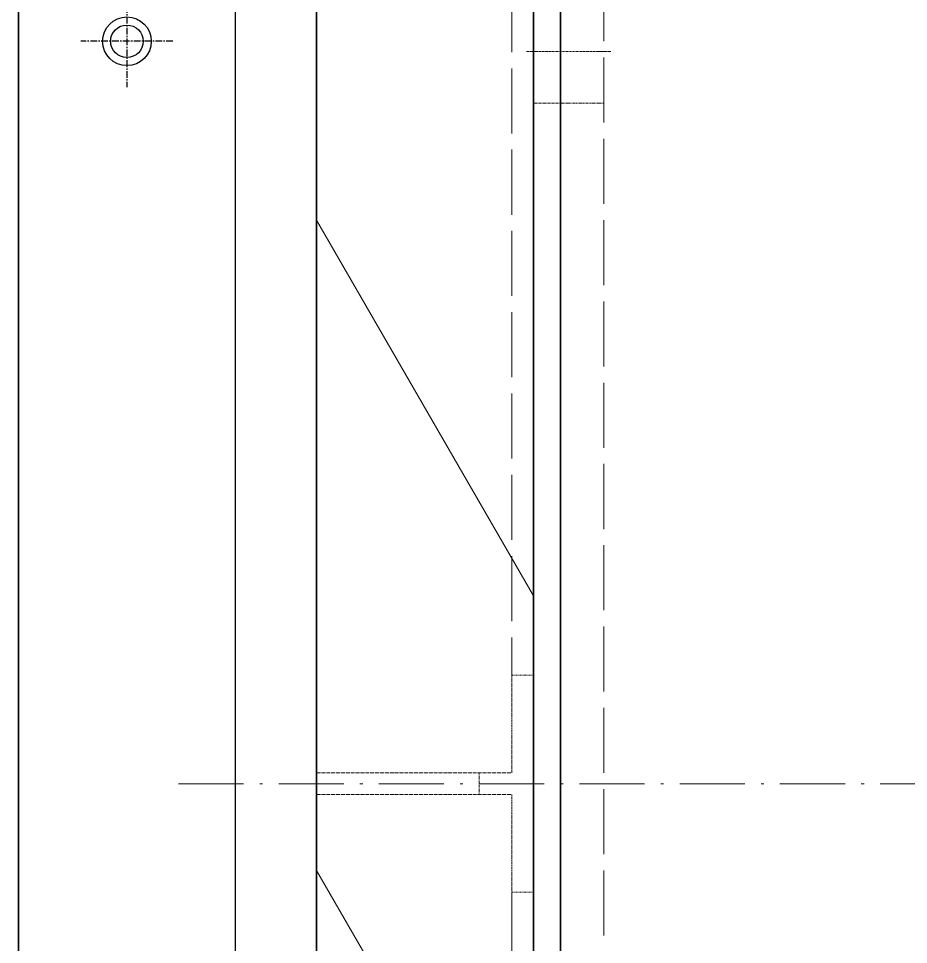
# Model space of a CAD drawing. Header units: millimetres. Extents: x 12184 to 41592, y 8990 to 29785.
# Drawn here: x 22024.6 to 22188.9, y 17277.4 to 17448.3 of the extents above; entities that cross this region are included whole.
import ezdxf

# ---------------------------------------------------------------- set-up
doc = ezdxf.new("R2010")
doc.units = ezdxf.units.MM
for name, pattern in [('CENTER', [2, 1.25, -0.25, 0.25, -0.25]), ('DASHDOT', [18.5, 12, -3, 0.5, -3]), ('DASHED', [15, 12, -3])]:
    doc.linetypes.add(name, pattern=pattern)
doc.layers.add('center', color=1, linetype='CENTER')

# ---------------------------------------------------------------- blocks, each defined once
blk = doc.blocks.new('A$C55E021B5')
at = {"color": 7, "lineweight": 35}
for p, q in [((1375, 38.5), (1375, 2102.5)), ((1415, 2102.5), (1415, 38.5)), ((1370, 2070.5), (1370, 209.79)), ((1370, 2070.5), (1370, 209.79)), ((1375, 70.5), (1375, 2070.5)), ((1375, 2070.5), (1375, 209.79))]:
    blk.add_line(p, q, dxfattribs=at)
at = {"color": 7, "linetype": 'DASHED', "lineweight": 13}
for p, q in [((1379, 2102.5), (1379, 1090.5)), ((1362, 2074.5), (1362, 66.5)), ((1370, 2074.5), (1370, 66.5)), ((1379, 1050.5), (1379, 38.5))]:
    blk.add_line(p, q, dxfattribs=at)
at = {"color": 7, "linetype": 'DASHDOT', "lineweight": 13, "ltscale": 0.025999}
blk.add_line((1376.3, 1205.59), (1360.7, 1205.59), dxfattribs=at)
at = {"color": 7, "linetype": 'DASHED', "lineweight": 13, "ltscale": 0.013334}
blk.add_line((1370, 1196.09), (1362, 1196.09), dxfattribs=at)
at = {"color": 7, "linetype": 'DASHED', "lineweight": 13, "ltscale": 0.008333}
blk.add_line((1375, 1196.09), (1370, 1196.09), dxfattribs=at)
at = {"color": 7, "lineweight": 13, "ltscale": 0.133334}
for p, q in [((1415, 1174.47), (1375, 1105.19)), ((1415, 1054.47), (1375, 985.19))]:
    blk.add_line(p, q, dxfattribs=at)
at = {"color": 7, "linetype": 'DASHED', "lineweight": 13, "ltscale": 0.006667}
for p, q in [((1375, 1090.5), (1379, 1090.5)), ((1385, 1072.5), (1385, 1068.5)), ((1375, 1050.5), (1379, 1050.5))]:
    blk.add_line(p, q, dxfattribs=at)
at = {"color": 7, "linetype": 'DASHED', "lineweight": 13, "ltscale": 0.03}
for p, q in [((1379, 1090.5), (1379, 1072.5)), ((1379, 1068.5), (1379, 1050.5))]:
    blk.add_line(p, q, dxfattribs=at)
at = {"color": 7, "linetype": 'DASHED', "lineweight": 13, "ltscale": 0.06}
for p, q in [((1415, 1072.5), (1379, 1072.5)), ((1415, 1068.5), (1379, 1068.5))]:
    blk.add_line(p, q, dxfattribs=at)
at = {"color": 7, "linetype": 'DASHDOT', "lineweight": 13}
blk.add_line((1440.5, 1070.5), (654.5, 1070.5), dxfattribs=at)
blk = doc.blocks.new('A$C3FF200C2')
for p, q in [((0, 805), (0, 0)), ((40, 805), (40, 0))]:
    blk.add_line(p, q)
blk = doc.blocks.new('1')
for p, q in [((22024.65, 18923.56), (22024.65, 15723.56)), ((22024.65, 18923.56), (22024.65, 15723.56)), ((22024.65, 16239.1), (22024.65, 18545.1))]:
    blk.add_line(p, q)
at = {"color": 7, "lineweight": 35}
for p, q in [((22079.65, 18339.1), (22079.65, 16275.1)), ((22119.65, 16275.1), (22119.65, 18339.1)), ((22119.65, 16307.1), (22119.65, 18307.1)), ((22119.65, 18307.1), (22119.65, 16446.39)), ((22124.65, 18307.1), (22124.65, 16446.39)), ((22124.65, 18307.1), (22124.65, 16446.39))]:
    blk.add_line(p, q, dxfattribs=at)
at = {"color": 7, "linetype": 'DASHED', "lineweight": 13}
for p, q in [((22115.65, 18339.1), (22115.65, 17327.1)), ((22124.65, 18311.1), (22124.65, 16303.1)), ((22132.65, 18311.1), (22132.65, 16303.1)), ((22115.65, 17287.1), (22115.65, 16275.1))]:
    blk.add_line(p, q, dxfattribs=at)
at = {"color": 7, "linetype": 'DASHDOT', "lineweight": 13, "ltscale": 0.025999}
blk.add_line((22118.35, 17442.2), (22133.95, 17442.2), dxfattribs=at)
at = {"color": 7, "linetype": 'DASHED', "lineweight": 13, "ltscale": 0.008333}
blk.add_line((22119.65, 17432.7), (22124.65, 17432.7), dxfattribs=at)
at = {"color": 7, "linetype": 'DASHED', "lineweight": 13, "ltscale": 0.013334}
blk.add_line((22124.65, 17432.7), (22132.65, 17432.7), dxfattribs=at)
at = {"color": 7, "lineweight": 13, "ltscale": 0.133334}
for p, q in [((22079.65, 17411.07), (22119.65, 17341.79)), ((22079.65, 17291.07), (22119.65, 17221.79))]:
    blk.add_line(p, q, dxfattribs=at)
at = {"color": 7, "linetype": 'DASHED', "lineweight": 13, "ltscale": 0.03}
for p, q in [((22115.65, 17327.1), (22115.65, 17309.1)), ((22115.65, 17305.1), (22115.65, 17287.1))]:
    blk.add_line(p, q, dxfattribs=at)
at = {"color": 7, "linetype": 'DASHED', "lineweight": 13, "ltscale": 0.006667}
for p, q in [((22119.65, 17327.1), (22115.65, 17327.1)), ((22109.65, 17309.1), (22109.65, 17305.1)), ((22119.65, 17287.1), (22115.65, 17287.1))]:
    blk.add_line(p, q, dxfattribs=at)
at = {"color": 7, "linetype": 'DASHED', "lineweight": 13, "ltscale": 0.06}
for p, q in [((22079.65, 17309.1), (22115.65, 17309.1)), ((22079.65, 17305.1), (22115.65, 17305.1))]:
    blk.add_line(p, q, dxfattribs=at)
at = {"color": 7, "linetype": 'DASHDOT', "lineweight": 13}
blk.add_line((22054.15, 17307.1), (22840.15, 17307.1), dxfattribs=at)
for radius in [4.5, 3]:
    blk.add_circle((22044.65, 17444.1), radius)
at = {"layer": 'center'}
for p, q in [((22044.65, 17452.6), (22044.65, 17435.6)), ((22053.15, 17444.1), (22036.15, 17444.1))]:
    blk.add_line(p, q, dxfattribs=at)
at = {"xscale": -1}
blk.add_blockref('A$C55E021B5', (23494.65, 16236.6), dxfattribs=at)
blk.add_blockref('A$C3FF200C2', (22024.65, 16929.1))

msp = doc.modelspace()

# ---------------------------------------------------------------- block references
msp.add_blockref('1', (0, 0))

doc.saveas('drawing.dxf')
